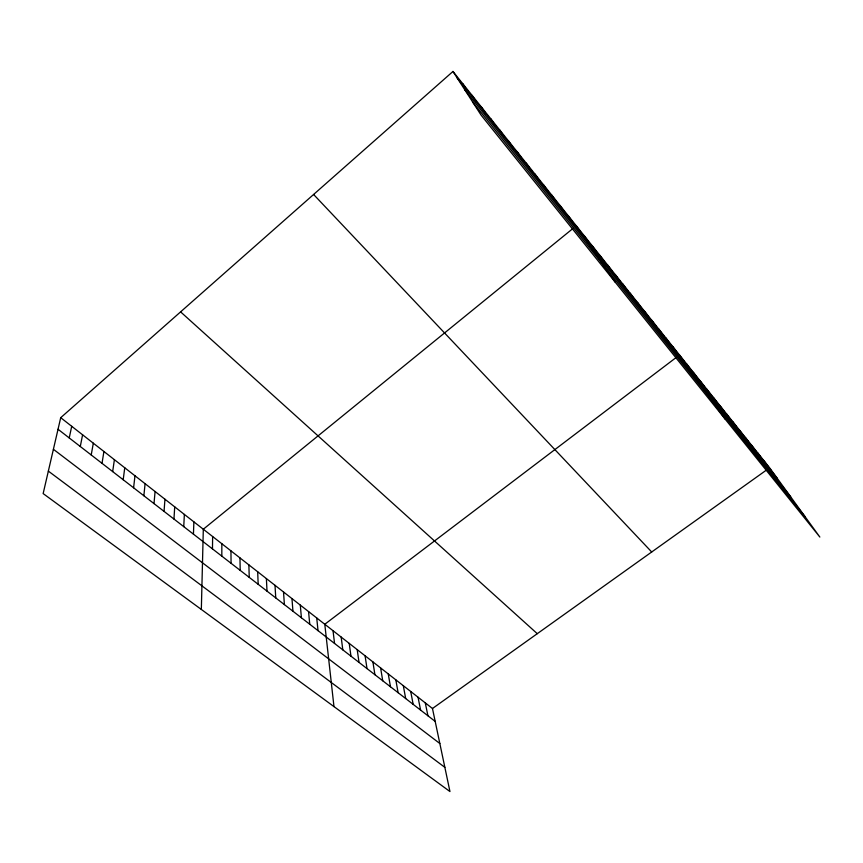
<?xml version="1.0" encoding="UTF-8"?>
<svg xmlns="http://www.w3.org/2000/svg" width="863" height="863" viewBox="0 0 863 863"><rect width="100%" height="100%" fill="white"/><g stroke="black" fill="none" stroke-linecap="round" stroke-linejoin="round"><path stroke-width="1.29" d="M221.823 556.139L221.845 543.733M212.471 548.89L212.632 536.527M201.338 609.44L203.312 529.235L573.183 228.307M193.441 534.154L193.884 521.867M183.754 526.646L184.358 514.413M173.959 519.062L174.714 506.861M164.046 511.381L164.952 499.235M154.013 503.614L155.081 491.511M143.862 495.75L145.092 483.69M133.592 487.789L134.984 475.783M123.193 479.742L124.757 467.789M112.665 471.586L114.401 459.688M102.007 463.323L103.927 451.489M91.219 454.974L93.323 443.194M80.291 446.516L82.589 434.801M69.234 437.94L71.715 426.3M60.712 417.692L43.15 493.582L449.947 791.544L432.471 708.501L60.712 417.692L452.978 71.456L769.623 467.811L819.85 537.056L481.079 115.103L452.978 71.456M676.279 357.433L324.79 624.262L333.97 706.592M432.471 708.501L766.592 469.968M48.35 471.112L444.855 767.347M53.398 449.289L439.839 743.518M58.037 429.267L435.189 721.403M180.604 311.877L537.271 633.679M313.603 194.477L651.705 551.986M472.676 102.061L805.136 516.764M457.217 78.037L777.38 478.501M464.585 89.493L790.713 496.883M763.647 460.335L771.36 470.982M757.606 452.773L765.276 463.377M751.5 445.125L759.127 455.675M745.319 437.401L752.903 447.897M739.073 429.58L746.614 440.022M732.763 421.673L740.249 432.061M726.366 413.668L733.809 424.003M719.904 405.578L727.293 415.847M713.367 397.39L720.691 407.606M706.754 389.116L714.025 399.256M700.055 380.734L707.272 390.81M693.28 372.255L700.432 382.266M686.43 363.679L693.518 373.614M679.494 354.995L725.308 419.299M672.676 346.462L679.645 356.257M665.783 337.843L672.687 347.552M658.814 329.105L665.643 338.749M651.759 320.27L658.523 329.839M644.618 311.338L651.306 320.809M637.39 302.287L644.003 311.672M630.076 293.129L636.614 302.428M622.665 283.862L629.127 293.075M615.179 274.477L621.554 283.593M607.584 264.984L613.884 273.992M599.904 255.372L606.106 264.283M592.126 245.631L598.242 254.434M584.251 235.772L590.27 244.466M576.279 225.793L615.211 282.169M568.199 215.674L574.024 224.153M560.011 205.437L565.75 213.787M551.727 195.07L557.358 203.29M543.334 184.563L548.857 192.665M534.833 173.916L540.238 181.888M526.214 163.129L531.511 170.96M517.487 152.201L522.665 159.892M508.641 141.122L513.69 148.684M499.677 129.903L504.596 137.303M490.583 118.533L495.384 125.782M481.381 107.001L486.042 114.099M472.039 95.318L476.57 102.244M462.579 83.463L466.959 90.227M425.286 702.881L427.929 715.783M418.037 697.207L420.594 710.098M410.702 691.468L413.172 704.359M403.301 685.675L405.686 698.555M395.815 679.817L398.113 692.687M388.253 673.906L390.464 686.765M380.615 667.93L382.73 680.778M372.892 661.889L374.92 674.726M365.081 655.783L367.012 668.598M357.196 649.612L359.03 662.417M349.224 643.377L350.961 656.16M341.176 637.077L342.805 649.85M333.032 630.702L334.553 643.453M316.721 617.951L318.026 630.659M308.555 611.565L309.752 624.251M300.302 605.103L301.392 617.768M291.964 598.577L292.945 611.22M283.528 591.986L284.391 604.607M275.006 585.319L275.75 597.908M266.387 578.577L267.012 591.144M257.681 571.759L258.177 584.294M248.868 564.877L249.245 577.379M239.957 557.908L240.205 570.378M230.95 550.864L231.068 563.291"/></g></svg>
